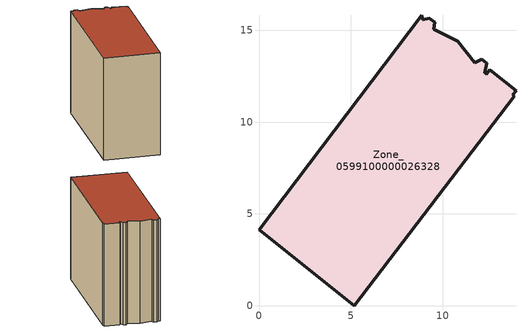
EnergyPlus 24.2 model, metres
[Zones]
Zone_0599100000026328
 floor ground (C_G): 11.75,13.24 12.13,13.42 12.42,13.21 12.29,12.7 12.39,12.62 12.57,12.85 14,11.71 13.81,11.5 13.91,11.41 5.2,0 0,4.13 8.88,15.82 8.91,15.57 9.28,15.67 9.57,15.44 9.52,15.06 10.83,14.41 z0
 wall outside (C_F): 12.39,12.62 12.29,12.7 12.42,13.21 12.13,13.42 11.75,13.24 10.83,14.41 9.52,15.06 9.57,15.44 9.28,15.67 8.91,15.57 8.88,15.82 0,4.13 5.2,0 13.91,11.41 13.81,11.5 14,11.71 12.57,12.85 12.39,12.62 z0:12.57
 roof outside (C_R): 8.88,15.82 0,4.13 5.2,0 13.91,11.41 13.81,11.5 14,11.71 12.57,12.85 12.39,12.62 12.29,12.7 12.42,13.21 12.13,13.42 11.75,13.24 10.83,14.41 9.52,15.06 9.57,15.44 9.28,15.67 8.91,15.57 z12.57
[BUILDING]
Pand.0599100000026328: North Axis=0; Terrain=City; Loads Convergence Tolerance Value=0.04; Temperature Convergence Tolerance Value=0.4; Solar Distribution=FullExterior; Maximum Number of Warmup Days=25; Minimum Number of Warmup Days=1
[Site:Location]
Rotterdam.The.Hague.AP_ZH_NLD Design_Conditions: Latitude=51.96; Longitude=4.45; Time Zone=1; Elevation=-4.5
[SITE:GROUNDTEMPERATURE:BUILDINGSURFACE]
18, 18, 18, 18, 18, 18, 18, 18, 18, 18, 18, 18
[MATERIAL] Thermal Absorptance=0.9; Solar Absorptance=0.7; Visible Absorptance=0.7
Name | Roughness | Thickness | Conductivity | Density | Specific Heat
G.TI.1946 | MediumSmooth | 0.15 | 1 | 540 | 1210
F.TI.1946 | Rough | 0.3 | 0.857143 | 1920 | 840
R.TI.1946 | MediumRough | 0.2 | 0.1 | 1500 | 1000
[CONSTRUCTION]
C_G: G.TI.1946
C_F: F.TI.1946
C_R: R.TI.1946
[ZONE]
Zone_0599100000026328: Type=1; Multiplier=1; Ceiling Height=Autocalculate; Volume=Autocalculate; Floor Area=autocalculate; Part of Total Floor Area=Yes
[ZONEINFILTRATION:DESIGNFLOWRATE]
Infil_Zone_0599100000026328: Zone or ZoneList or Space or SpaceList=Zone_0599100000026328; Schedule=AlwaysOn; Design Flow Rate Calculation Method=Flow/Area; Flow Rate per Floor Area=0.003; Constant Term Coefficient=1; Temperature Term Coefficient=0; Velocity Term Coefficient=0; Velocity Squared Term Coefficient=0
[HVACTEMPLATE:ZONE:IDEALLOADSAIRSYSTEM]
Zone_0599100000026328: Maximum Heating Supply Air Temperature=50; Minimum Cooling Supply Air Temperature=13; Maximum Heating Supply Air Humidity Ratio=0.0156; Minimum Cooling Supply Air Humidity Ratio=0.0077; Heating Limit=NoLimit; Cooling Limit=NoLimit; Dehumidification Control Type=ConstantSensibleHeatRatio; Cooling Sensible Heat Ratio=0.7; Dehumidification Setpoint=60; Humidification Control Type=None; Humidification Setpoint=30; Outdoor Air Method=None; Outdoor Air Flow Rate per Person=0.00944; Outdoor Air Flow Rate per Zone Floor Area=0; Outdoor Air Flow Rate per Zone=0; Demand Controlled Ventilation Type=None; Outdoor Air Economizer Type=NoEconomizer; Heat Recovery Type=None; Sensible Heat Recovery Effectiveness=0.7; Latent Heat Recovery Effectiveness=0.65
[ZONECONTROL:THERMOSTAT]
ThermostatControl_Zone_0599100000026328: Zone or ZoneList=Zone_0599100000026328; Control Type Schedule=DualSetpointControlType; Control 1=Thermostat_Zone_0599100000026328; Temperature Difference Between Cutout And Setpoint=0
[THERMOSTATSETPOINT:DUALSETPOINT]
Thermostat_Zone_0599100000026328: Heating Setpoint Temperature Schedule=HeatingSetpoint_Zone_0599100000026328; Cooling Setpoint Temperature Schedule=CoolingSetpoint_Zone_0599100000026328
[SCHEDULE:COMPACT]
HeatingSetpoint_Zone_0599100000026328: Through: 12/31, For: AllDays, Until: 24:00, 21
CoolingSetpoint_Zone_0599100000026328: Through: 12/31, For: AllDays, Until: 24:00, 24
DualSetpointControlType: Through: 12/31, For: AllDays, Until: 24:00, 4
AlwaysOn: Through: 12/31, For: AllDays, Until: 24:00, 1
